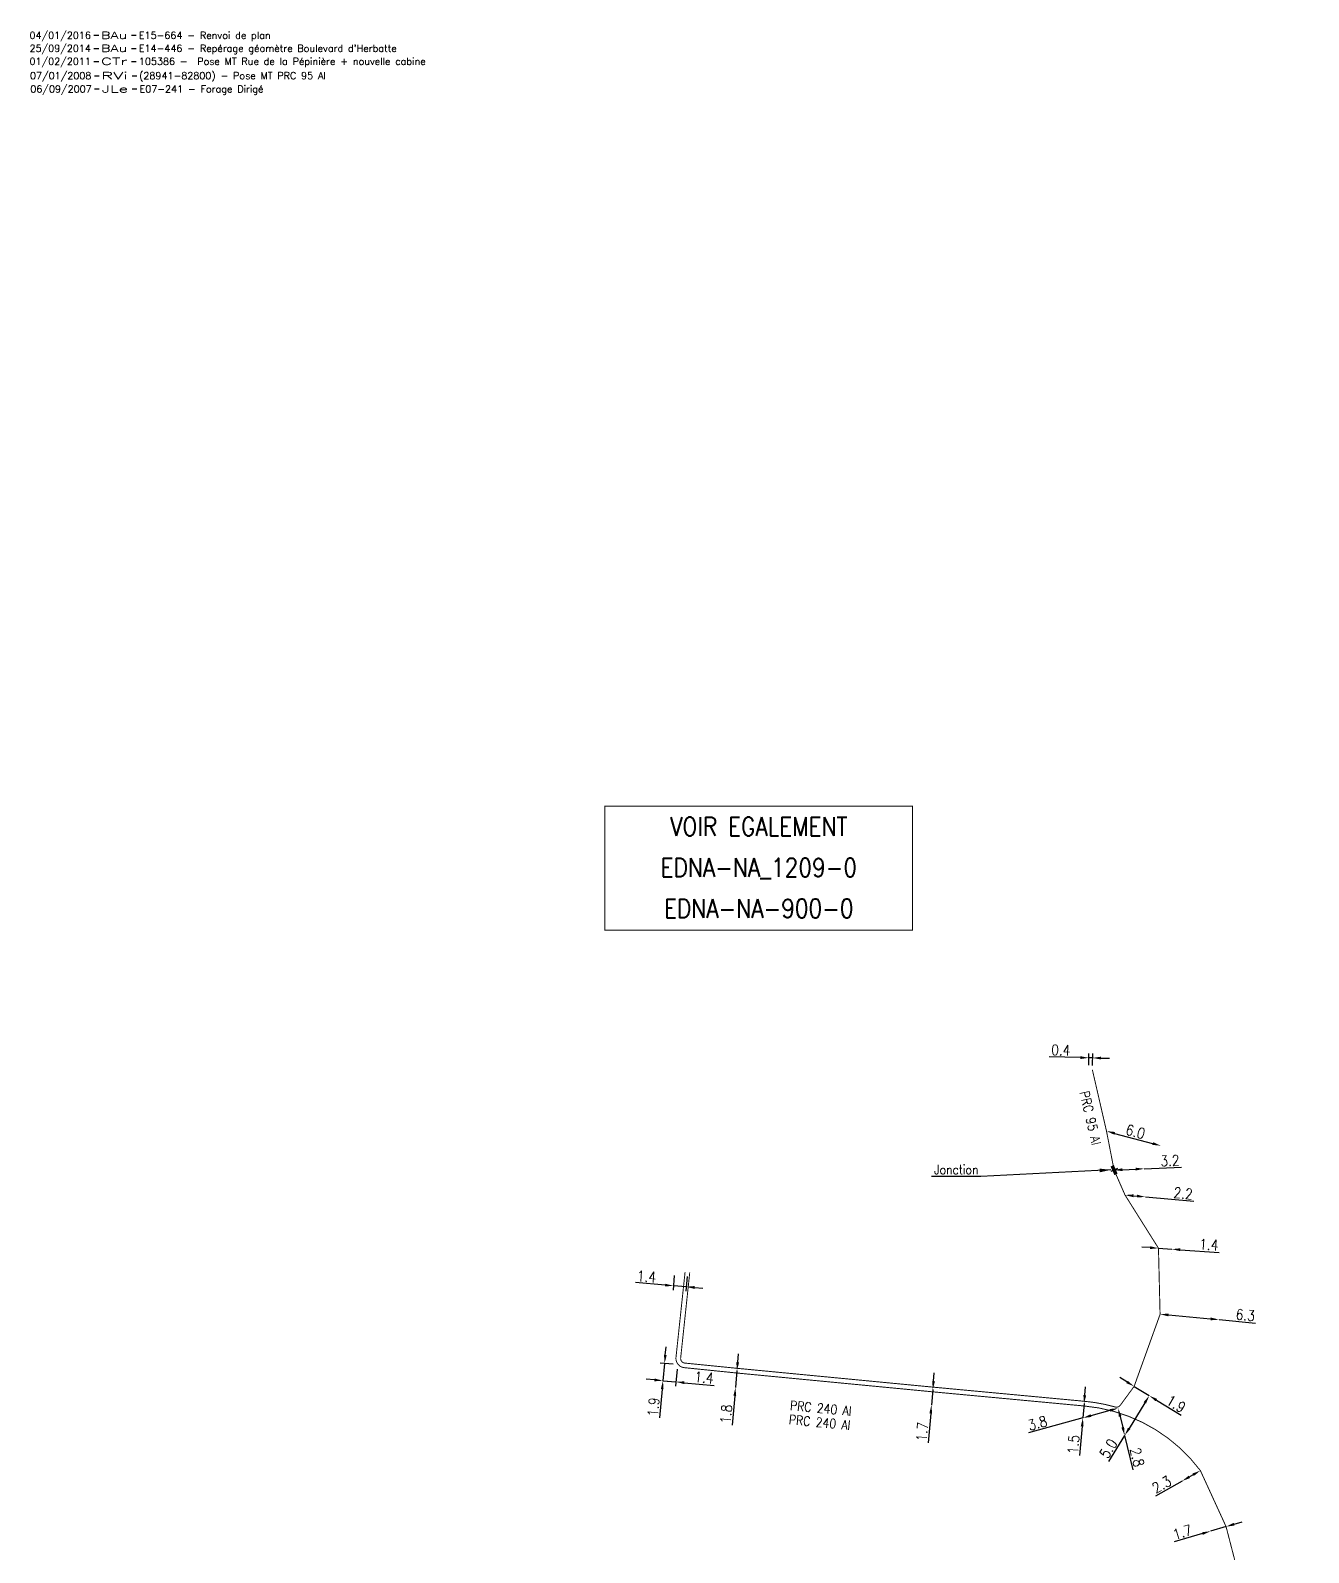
# Model space of a CAD drawing. Header units: millimetres. Extents: x 185000 to 186000, y 128000 to 129009.
# Drawn here: x 185011.3 to 185147.8, y 128604.7 to 128767.3 of the extents above; entities that cross this region are included whole.
import ezdxf
from ezdxf.enums import TextEntityAlignment as Align

# ---------------------------------------------------------------- set-up
doc = ezdxf.new("R2010")
doc.units = ezdxf.units.MM
doc.header["$PDMODE"] = 34
doc.layers.get('0').update_dxf_attribs({"linetype": 'CONTINUOUS'})
doc.layers.get('DEFPOINTS').update_dxf_attribs({"linetype": 'CONTINUOUS'})
for name, color, linetype in [('M_120', 5, 'M_ST_13'), ('M_300', 7, 'CONTINUOUS'), ('M_930', 7, 'CONTINUOUS')]:
    doc.layers.add(name, color=color, linetype=linetype)
doc.layers.add('M_910', color=7, linetype='CONTINUOUS', plot=False)
doc.styles.get("Standard").update_dxf_attribs({"font": 'romans.shx', "width": 0.85})
doc.linetypes.add('M_ST_13', pattern='A,5,-0.3,["oo",Standard,S=1.5,R=0,X=0,Y=-0.5],-3', length=8.3)
doc.dimstyles.get("Standard").update_dxf_attribs({"dimtxt": 1.5, "dimasz": 1.2, "dimexe": 0.625, "dimexo": 0.625, "dimgap": 0.25, "dimtad": 1, "dimdec": 1, "dimzin": 0, "dimdsep": 46, "dimtxsty": 'Standard', "dimcen": -0.5, "dimadec": 0, "dimazin": 0, "dimtfac": 1, "dimtdec": 1, "dimtmove": 0, "dimatfit": 3, "dimfxl": 0, "dimtolj": 1, "dimtzin": 0, "dimarcsym": 0})

# ---------------------------------------------------------------- blocks, each defined once
blk = doc.blocks.new('*D587')
at = {"layer": 'DEFPOINTS', "color": 0, "linetype": 'Continuous', "transparency": 16777216}
for p in [(185080.13, 128634.77), (185081.49, 128634.66), (185080, 128633.22)]:
    blk.add_point(p, dxfattribs=at)
at = {"layer": 'M_120', "color": 0, "linetype": 'Continuous', "lineweight": -2, "transparency": 16777216}
for p, q in [((185079.11, 128633.29), (185075.93, 128633.55)), ((185080.09, 128634.31), (185079.97, 128632.75)), ((185081.36, 128633.11), (185080, 128633.22)), ((185081.45, 128634.2), (185081.32, 128632.64)), ((185082.26, 128633.04), (185083.15, 128632.96))]:
    blk.add_line(p, q, dxfattribs=at)
at = {"layer": 'M_120', "color": 0, "linetype": 'Continuous', "transparency": 16777216}
for points in [[(185079.12, 128633.44), (185079.1, 128633.14), (185080, 128633.22)], [(185082.27, 128633.19), (185082.25, 128632.89), (185081.36, 128633.11)]]:
    blk.add_solid(points, dxfattribs=at)
at = {"layer": 'M_120', "color": 0, "linetype": 'Continuous', "transparency": 16777216, "insert": (185077.13, 128634.2), "char_height": 1.125, "attachment_point": 5, "rotation": 355.3677}
blk.add_mtext('\\A1;1.4', dxfattribs=at)
blk = doc.blocks.new('*D588')
at = {"layer": 'DEFPOINTS', "color": 0, "linetype": 'Continuous', "transparency": 16777216}
for p in [(185080.44, 128624.79), (185078.87, 128623.08), (185078.87, 128623.08)]:
    blk.add_point(p, dxfattribs=at)
at = {"layer": 'M_120', "color": 0, "linetype": 'Continuous', "lineweight": -2, "transparency": 16777216}
for p, q in [((185077.98, 128623.16), (185077.08, 128623.25)), ((185078.87, 128623.08), (185080.27, 128622.95)), ((185080.39, 128624.32), (185080.22, 128622.48)), ((185081.16, 128622.86), (185084.33, 128622.57))]:
    blk.add_line(p, q, dxfattribs=at)
at = {"layer": 'M_120', "color": 0, "linetype": 'Continuous', "transparency": 16777216}
for points in [[(185077.99, 128623.31), (185077.96, 128623.01), (185078.87, 128623.08)], [(185081.18, 128623.01), (185081.15, 128622.72), (185080.27, 128622.95)]]:
    blk.add_solid(points, dxfattribs=at)
at = {"layer": 'M_120', "color": 0, "linetype": 'Continuous', "transparency": 16777216, "insert": (185083.27, 128623.42), "char_height": 1.125, "attachment_point": 5, "rotation": 354.6575}
blk.add_mtext('\\A1;1.4', dxfattribs=at)
blk = doc.blocks.new('*D589')
at = {"layer": 'DEFPOINTS', "color": 0, "linetype": 'Continuous', "transparency": 16777216}
for p in [(185080.44, 128624.79), (185078.87, 128623.08), (185078.88, 128623.08)]:
    blk.add_point(p, dxfattribs=at)
at = {"layer": 'M_120', "color": 0, "linetype": 'Continuous', "lineweight": -2, "transparency": 16777216}
for p, q in [((185079.13, 128625.82), (185079.22, 128626.71)), ((185079.97, 128624.83), (185078.58, 128624.96)), ((185079.05, 128624.92), (185078.88, 128623.08)), ((185078.79, 128622.18), (185078.51, 128619.1)), ((185079.34, 128623.04), (185079.35, 128623.03))]:
    blk.add_line(p, q, dxfattribs=at)
at = {"layer": 'M_120', "color": 0, "linetype": 'Continuous', "transparency": 16777216}
for points in [[(185078.99, 128625.83), (185079.28, 128625.8), (185079.05, 128624.92)], [(185078.65, 128622.2), (185078.94, 128622.17), (185078.88, 128623.08)]]:
    blk.add_solid(points, dxfattribs=at)
at = {"layer": 'M_120', "color": 0, "linetype": 'Continuous', "transparency": 16777216, "insert": (185077.86, 128620.26), "char_height": 1.125, "attachment_point": 5, "rotation": 84.6575}
blk.add_mtext('\\A1;1.9', dxfattribs=at)
blk = doc.blocks.new('*D590')
at = {"layer": 'DEFPOINTS', "color": 0, "linetype": 'Continuous', "transparency": 16777216}
for p in [(185086.78, 128624.15), (185086.62, 128622.35), (185086.62, 128622.35)]:
    blk.add_point(p, dxfattribs=at)
at = {"layer": 'M_120', "color": 0, "linetype": 'Continuous', "lineweight": -2, "transparency": 16777216}
for p, q in [((185086.86, 128625.04), (185086.93, 128625.94)), ((185086.78, 128624.15), (185086.62, 128622.35)), ((185086.55, 128621.46), (185086.28, 128618.33))]:
    blk.add_line(p, q, dxfattribs=at)
at = {"layer": 'M_120', "color": 0, "linetype": 'Continuous', "transparency": 16777216}
for points in [[(185086.71, 128625.06), (185087.01, 128625.03), (185086.78, 128624.15)], [(185086.4, 128621.47), (185086.7, 128621.44), (185086.62, 128622.35)]]:
    blk.add_solid(points, dxfattribs=at)
at = {"layer": 'M_120', "color": 0, "linetype": 'Continuous', "transparency": 16777216, "insert": (185085.63, 128619.51), "char_height": 1.125, "attachment_point": 5, "rotation": 85.0596}
blk.add_mtext('\\A1;1.8', dxfattribs=at)
blk = doc.blocks.new('*D591')
at = {"layer": 'DEFPOINTS', "color": 0, "linetype": 'Continuous', "transparency": 16777216}
for p in [(185107.7, 128622.14), (185107.55, 128620.47), (185107.55, 128620.47)]:
    blk.add_point(p, dxfattribs=at)
at = {"layer": 'M_120', "color": 0, "linetype": 'Continuous', "lineweight": -2, "transparency": 16777216}
for p, q in [((185107.78, 128623.04), (185107.85, 128623.93)), ((185107.7, 128622.14), (185107.55, 128620.47)), ((185107.48, 128619.57), (185107.21, 128616.44))]:
    blk.add_line(p, q, dxfattribs=at)
at = {"layer": 'M_120', "color": 0, "linetype": 'Continuous', "transparency": 16777216}
for points in [[(185107.63, 128623.05), (185107.93, 128623.02), (185107.7, 128622.14)], [(185107.33, 128619.58), (185107.63, 128619.56), (185107.55, 128620.47)]]:
    blk.add_solid(points, dxfattribs=at)
at = {"layer": 'M_120', "color": 0, "linetype": 'Continuous', "transparency": 16777216, "insert": (185106.56, 128617.62), "char_height": 1.125, "attachment_point": 5, "rotation": 85.0602}
blk.add_mtext('\\A1;1.7', dxfattribs=at)
blk = doc.blocks.new('*D592')
at = {"layer": 'DEFPOINTS', "color": 0, "linetype": 'Continuous', "transparency": 16777216}
for p in [(185123.86, 128620.63), (185123.73, 128619.1), (185123.73, 128619.1)]:
    blk.add_point(p, dxfattribs=at)
at = {"layer": 'M_120', "color": 0, "linetype": 'Continuous', "lineweight": -2, "transparency": 16777216}
for p, q in [((185123.93, 128621.52), (185124.01, 128622.42)), ((185123.86, 128620.63), (185123.73, 128619.1)), ((185123.65, 128618.21), (185123.38, 128615.07))]:
    blk.add_line(p, q, dxfattribs=at)
at = {"layer": 'M_120', "color": 0, "linetype": 'Continuous', "transparency": 16777216}
for points in [[(185123.78, 128621.54), (185124.08, 128621.51), (185123.86, 128620.63)], [(185123.5, 128618.22), (185123.8, 128618.19), (185123.73, 128619.1)]]:
    blk.add_solid(points, dxfattribs=at)
at = {"layer": 'M_120', "color": 0, "linetype": 'Continuous', "transparency": 16777216, "insert": (185122.73, 128616.26), "char_height": 1.125, "attachment_point": 5, "rotation": 85.0998}
blk.add_mtext('\\A1;1.5', dxfattribs=at)
blk = doc.blocks.new('*D593')
at = {"layer": 'DEFPOINTS', "color": 0, "linetype": 'Continuous', "transparency": 16777216}
for p in [(185136.28, 128613.47), (185134.33, 128612.36), (185134.33, 128612.36)]:
    blk.add_point(p, dxfattribs=at)
at = {"layer": 'M_120', "color": 0, "linetype": 'Continuous', "lineweight": -2, "transparency": 16777216}
for p, q in [((185134.33, 128612.36), (185131.47, 128610.75)), ((185135.5, 128613.03), (185135.11, 128612.81))]:
    blk.add_line(p, q, dxfattribs=at)
at = {"layer": 'M_120', "color": 0, "linetype": 'Continuous', "transparency": 16777216}
for points in [[(185135.43, 128613.16), (185135.57, 128612.9), (185136.28, 128613.47)], [(185135.04, 128612.94), (185135.18, 128612.68), (185134.33, 128612.36)]]:
    blk.add_solid(points, dxfattribs=at)
at = {"layer": 'M_120', "color": 0, "linetype": 'Continuous', "transparency": 16777216, "insert": (185132.14, 128611.99), "char_height": 1.125, "attachment_point": 5, "rotation": 29.4992}
blk.add_mtext('\\A1;2.3', dxfattribs=at)
blk = doc.blocks.new('*D594')
at = {"layer": 'DEFPOINTS', "color": 0, "linetype": 'Continuous', "transparency": 16777216}
for p in [(185137.36, 128607), (185137.36, 128607), (185139.02, 128607.49)]:
    blk.add_point(p, dxfattribs=at)
at = {"layer": 'M_120', "color": 0, "linetype": 'Continuous', "lineweight": -2, "transparency": 16777216}
for p, q in [((185139.02, 128607.49), (185137.36, 128607)), ((185139.88, 128607.75), (185140.74, 128608)), ((185136.5, 128606.74), (185133.49, 128605.85))]:
    blk.add_line(p, q, dxfattribs=at)
at = {"layer": 'M_120', "color": 0, "linetype": 'Continuous', "transparency": 16777216}
for points in [[(185136.46, 128606.89), (185136.54, 128606.6), (185137.36, 128607)], [(185139.84, 128607.89), (185139.92, 128607.6), (185139.02, 128607.49)]]:
    blk.add_solid(points, dxfattribs=at)
at = {"layer": 'M_120', "color": 0, "linetype": 'Continuous', "transparency": 16777216, "insert": (185134.35, 128606.89), "char_height": 1.125, "attachment_point": 5, "rotation": 16.5289}
blk.add_mtext('\\A1;1.7', dxfattribs=at)
blk = doc.blocks.new('*D599')
at = {"layer": 'DEFPOINTS', "color": 0, "linetype": 'Continuous', "transparency": 16777216}
for p in [(185130.82, 128621.48), (185128.19, 128617.22), (185128.19, 128617.22)]:
    blk.add_point(p, dxfattribs=at)
at = {"layer": 'M_120', "color": 0, "linetype": 'Continuous', "lineweight": -2, "transparency": 16777216}
for p, q in [((185130.34, 128620.71), (185128.67, 128617.98)), ((185128.19, 128617.22), (185126.48, 128614.43))]:
    blk.add_line(p, q, dxfattribs=at)
at = {"layer": 'M_120', "color": 0, "linetype": 'Continuous', "transparency": 16777216}
for points in [[(185130.22, 128620.79), (185130.47, 128620.63), (185130.82, 128621.48)], [(185128.54, 128618.06), (185128.79, 128617.91), (185128.19, 128617.22)]]:
    blk.add_solid(points, dxfattribs=at)
at = {"layer": 'M_120', "color": 0, "linetype": 'Continuous', "transparency": 16777216, "insert": (185126.46, 128615.83), "char_height": 1.125, "attachment_point": 5, "rotation": 58.3887}
blk.add_mtext('\\A1;5.0', dxfattribs=at)
blk = doc.blocks.new('*D600')
at = {"layer": 'DEFPOINTS', "color": 0, "linetype": 'Continuous', "transparency": 16777216}
for p in [(185129.2, 128622.47), (185130.82, 128621.48), (185130.82, 128621.48)]:
    blk.add_point(p, dxfattribs=at)
at = {"layer": 'M_120', "color": 0, "linetype": 'Continuous', "lineweight": -2, "transparency": 16777216}
for p, q in [((185128.43, 128622.94), (185127.66, 128623.42)), ((185128.95, 128622.07), (185128.95, 128622.07)), ((185129.2, 128622.47), (185130.82, 128621.48)), ((185130.57, 128621.08), (185130.57, 128621.08)), ((185131.58, 128621), (185134.22, 128619.38))]:
    blk.add_line(p, q, dxfattribs=at)
at = {"layer": 'M_120', "color": 0, "linetype": 'Continuous', "transparency": 16777216}
for points in [[(185128.51, 128623.07), (185128.35, 128622.82), (185129.2, 128622.47)], [(185131.66, 128621.13), (185131.5, 128620.88), (185130.82, 128621.48)]]:
    blk.add_solid(points, dxfattribs=at)
at = {"layer": 'M_120', "color": 0, "linetype": 'Continuous', "transparency": 16777216, "insert": (185133.68, 128620.6), "char_height": 1.125, "attachment_point": 5, "rotation": 328.3887}
blk.add_mtext('\\A1;1.9', dxfattribs=at)
blk = doc.blocks.new('*D601')
at = {"layer": 'DEFPOINTS', "color": 0, "linetype": 'Continuous', "transparency": 16777216}
for p in [(185131.98, 128630.18), (185138.27, 128629.6), (185138.27, 128629.6)]:
    blk.add_point(p, dxfattribs=at)
at = {"layer": 'M_120', "color": 0, "linetype": 'Continuous', "lineweight": -2, "transparency": 16777216}
for p, q in [((185132.87, 128630.1), (185137.37, 128629.68)), ((185138.27, 128629.6), (185142.18, 128629.24))]:
    blk.add_line(p, q, dxfattribs=at)
at = {"layer": 'M_120', "color": 0, "linetype": 'Continuous', "transparency": 16777216}
for points in [[(185132.89, 128630.25), (185132.86, 128629.95), (185131.98, 128630.18)], [(185137.39, 128629.83), (185137.36, 128629.53), (185138.27, 128629.6)]]:
    blk.add_solid(points, dxfattribs=at)
at = {"layer": 'M_120', "color": 0, "linetype": 'Continuous', "transparency": 16777216, "insert": (185141.08, 128630.09), "char_height": 1.125, "attachment_point": 5, "rotation": 354.6991}
blk.add_mtext('\\A1;6.3', dxfattribs=at)
blk = doc.blocks.new('*D602')
at = {"layer": 'DEFPOINTS', "color": 0, "linetype": 'Continuous', "transparency": 16777216}
for p in [(185131.8, 128637.23), (185133.22, 128637.13), (185133.22, 128637.13)]:
    blk.add_point(p, dxfattribs=at)
at = {"layer": 'M_120', "color": 0, "linetype": 'Continuous', "lineweight": -2, "transparency": 16777216}
for p, q in [((185130.91, 128637.29), (185130.01, 128637.35)), ((185131.77, 128636.76), (185131.77, 128636.76)), ((185131.8, 128637.23), (185133.22, 128637.13)), ((185133.19, 128636.66), (185133.19, 128636.66)), ((185134.12, 128637.07), (185138.28, 128636.79))]:
    blk.add_line(p, q, dxfattribs=at)
at = {"layer": 'M_120', "color": 0, "linetype": 'Continuous', "transparency": 16777216}
for points in [[(185130.92, 128637.44), (185130.9, 128637.14), (185131.8, 128637.23)], [(185134.13, 128637.22), (185134.11, 128636.92), (185133.22, 128637.13)]]:
    blk.add_solid(points, dxfattribs=at)
at = {"layer": 'M_120', "color": 0, "linetype": 'Continuous', "transparency": 16777216, "insert": (185137.19, 128637.61), "char_height": 1.125, "attachment_point": 5, "rotation": 356.1044}
blk.add_mtext('\\A1;1.4', dxfattribs=at)
blk = doc.blocks.new('*D603')
at = {"layer": 'DEFPOINTS', "color": 0, "linetype": 'Continuous', "transparency": 16777216}
for p in [(185128.23, 128642.91), (185130.4, 128642.71), (185130.4, 128642.71)]:
    blk.add_point(p, dxfattribs=at)
at = {"layer": 'M_120', "color": 0, "linetype": 'Continuous', "lineweight": -2, "transparency": 16777216}
for p, q in [((185129.13, 128642.83), (185129.51, 128642.8)), ((185130.4, 128642.71), (185135.56, 128642.24))]:
    blk.add_line(p, q, dxfattribs=at)
at = {"layer": 'M_120', "color": 0, "linetype": 'Continuous', "transparency": 16777216}
for points in [[(185129.14, 128642.98), (185129.11, 128642.68), (185128.23, 128642.91)], [(185129.52, 128642.95), (185129.49, 128642.65), (185130.4, 128642.71)]]:
    blk.add_solid(points, dxfattribs=at)
at = {"layer": 'M_120', "color": 0, "linetype": 'Continuous', "transparency": 16777216, "insert": (185134.44, 128643.09), "char_height": 1.125, "attachment_point": 5, "rotation": 354.6994}
blk.add_mtext('\\A1;2.2', dxfattribs=at)
blk = doc.blocks.new('*D604')
at = {"layer": 'DEFPOINTS', "color": 0, "linetype": 'Continuous', "transparency": 16777216}
for p in [(185127.06, 128645.58), (185130.28, 128645.72), (185130.28, 128645.72)]:
    blk.add_point(p, dxfattribs=at)
at = {"layer": 'M_120', "color": 0, "linetype": 'Continuous', "lineweight": -2, "transparency": 16777216}
for p, q in [((185130.28, 128645.72), (185134.25, 128645.88)), ((185127.96, 128645.62), (185129.38, 128645.68))]:
    blk.add_line(p, q, dxfattribs=at)
at = {"layer": 'M_120', "color": 0, "linetype": 'Continuous', "transparency": 16777216}
for points in [[(185129.37, 128645.83), (185129.38, 128645.53), (185130.28, 128645.72)], [(185127.95, 128645.77), (185127.96, 128645.47), (185127.06, 128645.58)]]:
    blk.add_solid(points, dxfattribs=at)
at = {"layer": 'M_120', "color": 0, "linetype": 'Continuous', "transparency": 16777216, "insert": (185133.03, 128646.58), "char_height": 1.125, "attachment_point": 5, "rotation": 2.404}
blk.add_mtext('\\A1;3.2', dxfattribs=at)
blk = doc.blocks.new('*D605')
at = {"layer": 'DEFPOINTS', "color": 0, "linetype": 'Continuous', "transparency": 16777216}
for p in [(185127.49, 128620.14), (185123.73, 128619.1), (185123.73, 128619.1)]:
    blk.add_point(p, dxfattribs=at)
at = {"layer": 'M_120', "color": 0, "linetype": 'Continuous', "lineweight": -2, "transparency": 16777216}
for p, q in [((185126.62, 128619.9), (185124.59, 128619.34)), ((185123.73, 128619.1), (185117.93, 128617.51))]:
    blk.add_line(p, q, dxfattribs=at)
at = {"layer": 'M_120', "color": 0, "linetype": 'Continuous', "transparency": 16777216}
for points in [[(185126.59, 128620.05), (185126.66, 128619.76), (185127.49, 128620.14)], [(185124.55, 128619.49), (185124.63, 128619.2), (185123.73, 128619.1)]]:
    blk.add_solid(points, dxfattribs=at)
at = {"layer": 'M_120', "color": 0, "linetype": 'Continuous', "transparency": 16777216, "insert": (185118.88, 128618.54), "char_height": 1.125, "attachment_point": 5, "rotation": 15.4086}
blk.add_mtext('\\A1;3.8', dxfattribs=at)
blk = doc.blocks.new('*D606')
at = {"layer": 'DEFPOINTS', "color": 0, "linetype": 'Continuous', "transparency": 16777216}
for p in [(185127.49, 128620.14), (185128.19, 128617.22), (185128.19, 128617.22)]:
    blk.add_point(p, dxfattribs=at)
at = {"layer": 'M_120', "color": 0, "linetype": 'Continuous', "lineweight": -2, "transparency": 16777216}
for p, q in [((185127.7, 128619.27), (185127.98, 128618.09)), ((185128.19, 128617.22), (185129.07, 128613.56)), ((185128.65, 128617.33), (185128.65, 128617.33))]:
    blk.add_line(p, q, dxfattribs=at)
at = {"layer": 'M_120', "color": 0, "linetype": 'Continuous', "transparency": 16777216}
for points in [[(185127.85, 128619.3), (185127.56, 128619.23), (185127.49, 128620.14)], [(185128.13, 128618.13), (185127.84, 128618.06), (185128.19, 128617.22)]]:
    blk.add_solid(points, dxfattribs=at)
at = {"layer": 'M_120', "color": 0, "linetype": 'Continuous', "transparency": 16777216, "insert": (185129.52, 128614.9), "char_height": 1.125, "attachment_point": 5, "rotation": 283.5141}
blk.add_mtext('\\A1;2.8', dxfattribs=at)
blk = doc.blocks.new('M_300_04')
at = {"color": 0, "linetype": 'Continuous'}
blk.add_line((0, 0.38), (0, -0.38), dxfattribs=at)
blk.add_solid([(-0.5, 0.19), (-0.5, -0.19), (0.5, 0.19), (0.5, -0.19)], dxfattribs=at)
at = {"color": 0, "linetype": 'Continuous', "width": 0.75, "flags": 3}
for tag, p in [('DEF_LEG', (0, -5)), ('DEF_COUP', (0.02, -7)), ('DEF_TYPE', (0, -9))]:
    blk.add_attdef(tag, text='', height=1.2, dxfattribs=at).set_placement(p, align=Align.MIDDLE)
blk = doc.blocks.new('*D607')
at = {"layer": 'DEFPOINTS', "color": 0, "linetype": 'Continuous', "transparency": 16777216}
for p in [(185124.37, 128657.57), (185124.34, 128656.3), (185124.74, 128656.29)]:
    blk.add_point(p, dxfattribs=at)
at = {"layer": 'M_120', "color": 0, "linetype": 'Continuous', "lineweight": -2, "transparency": 16777216}
for p, q in [((185123.47, 128657.59), (185120.14, 128657.66)), ((185124.35, 128656.77), (185124.38, 128658.04)), ((185124.77, 128657.56), (185124.37, 128657.57)), ((185124.75, 128656.76), (185124.78, 128658.03)), ((185125.67, 128657.54), (185126.57, 128657.52))]:
    blk.add_line(p, q, dxfattribs=at)
at = {"layer": 'M_120', "color": 0, "linetype": 'Continuous', "transparency": 16777216}
for points in [[(185123.47, 128657.74), (185123.46, 128657.44), (185124.37, 128657.57)], [(185125.67, 128657.69), (185125.66, 128657.39), (185124.77, 128657.56)]]:
    blk.add_solid(points, dxfattribs=at)
at = {"layer": 'M_120', "color": 0, "linetype": 'Continuous', "transparency": 16777216, "insert": (185121.37, 128658.39), "char_height": 1.125, "attachment_point": 5, "rotation": 358.6982}
blk.add_mtext('\\A1;0.4', dxfattribs=at)
blk = doc.blocks.new('*D608')
at = {"layer": 'DEFPOINTS', "color": 0, "linetype": 'Continuous', "transparency": 16777216}
for p in [(185126.25, 128649.74), (185132.05, 128648.18), (185132.05, 128648.18)]:
    blk.add_point(p, dxfattribs=at)
at = {"layer": 'M_120', "color": 0, "linetype": 'Continuous', "lineweight": -2, "transparency": 16777216}
blk.add_line((185127.12, 128649.5), (185131.18, 128648.42), dxfattribs=at)
at = {"layer": 'M_120', "color": 0, "linetype": 'Continuous', "transparency": 16777216}
for points in [[(185127.16, 128649.65), (185127.08, 128649.36), (185126.25, 128649.74)], [(185131.22, 128648.56), (185131.14, 128648.27), (185132.05, 128648.18)]]:
    blk.add_solid(points, dxfattribs=at)
at = {"layer": 'M_120', "color": 0, "linetype": 'Continuous', "transparency": 16777216, "insert": (185129.34, 128649.68), "char_height": 1.125, "attachment_point": 5, "rotation": 345.0063}
blk.add_mtext('\\A1;6.0', dxfattribs=at)
blk = doc.blocks.new('GIS_MODF')
at = {"color": 0, "linetype": 'Continuous', "flags": 128}
for points in [[(-2.26, -0.01), (-1.76, -0.01)], [(1.76, -0.01), (2.26, -0.01)]]:
    blk.add_lwpolyline(points, dxfattribs=at)
at = {"color": 0, "linetype": 'Continuous'}
blk.add_attdef('DATE', text='', height=0.75, dxfattribs=at).set_placement((-2.58, -0.39), align=Align.RIGHT)
at = {"color": 0, "linetype": 'Continuous', "width": 3.590909}
blk.add_attdef('USER', text='', height=0.75, dxfattribs=at).set_placement((-1.52, -0.39), (1.31, -0.39), align=Align.FIT)
at = {"color": 0, "linetype": 'Continuous'}
blk.add_attdef('DESC', (2.53, -0.39), '', height=0.75, dxfattribs=at)

msp = doc.modelspace()

# ---------------------------------------------------------------- linework, layer by layer
at = {"layer": 'M_120'}
msp.add_lwpolyline([(185081.74, 128634.64, 0.1, 0.1, 0), (185080.77, 128625.51, 0.1, 0.1, 0.415599), (185081.21, 128624.96, 0.1, 0.1, 0), (185086.8, 128624.4, 0.1, 0.1, 0), (185107.72, 128622.39, 0.1, 0.1, 0), (185123.88, 128620.88, 0.1, 0.1, -0.04699), (185127.19, 128620.27, 0.1, 0.1, 0.312952), (185127.73, 128620.46, 0.1, 0.1, 0), (185129.2, 128622.47, 0.1, 0.1, 0), (185131.95, 128630.1, 0.1, 0.1, 0.092918), (185131.97, 128630.28, 0.1, 0.1, 0), (185131.8, 128637.23, 0.1, 0.1, 0), (185128.23, 128642.91, 0.1, 0.1, 0), (185127.06, 128645.58, 0.1, 0.1, 0), (185126.25, 128649.74, 0.1, 0.1, 0), (185124.74, 128656.29, 0, 0, 0)], format="xyseb", dxfattribs=at)
at = {"layer": 'M_120', "const_width": 0.1}
msp.add_lwpolyline([(185081.24, 128634.68), (185080.27, 128625.57, 0.415599), (185081.16, 128624.47), (185086.75, 128623.9), (185107.68, 128621.89), (185123.83, 128620.38, -0.213536), (185136.28, 128613.47), (185139.02, 128607.49), (185141.24, 128598.92), (185143.54, 128590.18), (185144.8, 128584.34), (185145.82, 128577.2), (185146.71, 128570.11), (185147.75, 128558.51), (185147.78, 128557.06, -0.410655), (185147.3, 128556.55), (185145.91, 128556.51)], format="xyb", dxfattribs=at)
at = {"layer": 'M_930', "const_width": 0.1}
msp.add_lwpolyline([(185072.68, 128684.45), (185105.53, 128684.45), (185105.53, 128671.21), (185072.68, 128671.21)], close=True, dxfattribs=at)

# ---------------------------------------------------------------- block references
at = {"layer": 'M_300', "rotation": 293.7322949580829}
msp.add_blockref('M_300_04', (185127.06, 128645.58), dxfattribs=at)
at = {"layer": 'M_910'}
ref = msp.add_blockref('GIS_MODF', (185020.37, 128766.82), dxfattribs=at)
ref.add_attrib('DATE', '04/01/2016', dxfattribs={"layer": '0', "color": 0, "linetype": 'Continuous', "height": 0.75}).set_placement((185017.78, 128766.43), align=Align.RIGHT)
ref.add_attrib('USER', 'BAu', dxfattribs={"layer": '0', "color": 0, "linetype": 'Continuous', "height": 0.75, "width": 1.462963}).set_placement((185018.85, 128766.43), (185021.67, 128766.43), align=Align.FIT)
ref.add_attrib('DESC', 'E15-664 - Renvoi de plan', (185022.9, 128766.43), dxfattribs={"layer": '0', "color": 0, "linetype": 'Continuous', "height": 0.75})
ref = msp.add_blockref('GIS_MODF', (185020.37, 128765.42), dxfattribs=at)
ref.add_attrib('DATE', '25/09/2014', dxfattribs={"layer": '0', "color": 0, "linetype": 'Continuous', "height": 0.75}).set_placement((185017.78, 128765.04), align=Align.RIGHT)
ref.add_attrib('USER', 'BAu', dxfattribs={"layer": '0', "color": 0, "linetype": 'Continuous', "height": 0.75, "width": 1.462963}).set_placement((185018.85, 128765.04), (185021.67, 128765.04), align=Align.FIT)
ref.add_attrib('DESC', "E14-446 - Repérage géomètre Boulevard d'Herbatte", (185022.9, 128765.04), dxfattribs={"layer": '0', "color": 0, "linetype": 'Continuous', "height": 0.75})
ref = msp.add_blockref('GIS_MODF', (185020.37, 128764.03), dxfattribs=at)
ref.add_attrib('DATE', '01/02/2011', dxfattribs={"layer": '0', "color": 0, "linetype": 'Continuous', "height": 0.75}).set_placement((185017.78, 128763.65), align=Align.RIGHT)
ref.add_attrib('USER', 'CTr', dxfattribs={"layer": '0', "color": 0, "linetype": 'Continuous', "height": 0.75, "width": 1.612245}).set_placement((185018.85, 128763.65), (185021.67, 128763.65), align=Align.FIT)
ref.add_attrib('DESC', '105386 -  Pose MT Rue de la Pépinière + nouvelle cabine', (185022.9, 128763.65), dxfattribs={"layer": '0', "color": 0, "linetype": 'Continuous', "height": 0.75})
ref = msp.add_blockref('GIS_MODF', (185020.42, 128762.5), dxfattribs=at)
ref.add_attrib('DATE', '07/01/2008', dxfattribs={"layer": '0', "color": 0, "linetype": 'Continuous', "height": 0.75}).set_placement((185017.83, 128762.11), align=Align.RIGHT)
ref.add_attrib('USER', 'RVi', dxfattribs={"layer": '0', "color": 0, "linetype": 'Continuous', "height": 0.75, "width": 1.795455}).set_placement((185018.9, 128762.11), (185021.72, 128762.11), align=Align.FIT)
ref.add_attrib('DESC', '(28941-82800) - Pose MT PRC 95 Al', (185022.94, 128762.11), dxfattribs={"layer": '0', "color": 0, "linetype": 'Continuous', "height": 0.75})
ref = msp.add_blockref('GIS_MODF', (185020.44, 128761.08), dxfattribs=at)
ref.add_attrib('DATE', '06/09/2007', dxfattribs={"layer": '0', "color": 0, "linetype": 'Continuous', "height": 0.75}).set_placement((185017.86, 128760.69), align=Align.RIGHT)
ref.add_attrib('USER', 'JLe', dxfattribs={"layer": '0', "color": 0, "linetype": 'Continuous', "height": 0.75, "width": 1.645833}).set_placement((185018.93, 128760.69), (185021.75, 128760.69), align=Align.FIT)
ref.add_attrib('DESC', 'E07-241 - Forage Dirigé', (185022.97, 128760.69), dxfattribs={"layer": '0', "color": 0, "linetype": 'Continuous', "height": 0.75})

# ---------------------------------------------------------------- texts
at = {"layer": 'M_120', "width": 0.85}
for s, rotation, p in [('PRC 95 Al', 282.9417, (185124.53, 128651.14)), ('PRC 240 Al', 354.5207, (185095.74, 128620.14)), ('PRC 240 Al', 354.5207, (185095.62, 128618.63))]:
    msp.add_text(s, height=1, rotation=rotation, dxfattribs=at).set_placement(p, align=Align.MIDDLE)
at = {"layer": 'M_300', "linetype": 'Continuous', "insert": (185112.58, 128645.63), "char_height": 1, "attachment_point": 6}
msp.add_mtext('Jonction', dxfattribs=at)
at = {"layer": 'M_930', "width": 0.85}
for s, p in [('VOIR EGALEMENT', (185089.11, 128681.28)), ('EDNA-NA_1209-0', (185089.11, 128676.9)), ('EDNA-NA-900-0', (185089.11, 128672.53))]:
    msp.add_text(s, height=2, dxfattribs=at).set_placement(p, align=Align.CENTER)

# ---------------------------------------------------------------- dimensions: what is measured, and where the dimension line sits
at = {"layer": 'M_120', "linetype": 'Continuous'}
for base, p1, p2, angle, picture, middle in [((185124.37, 128657.57), (185124.74, 128656.29), (185124.34, 128656.3), 358.6982, '*D607', (185121.36, 128657.64)), ((185132.05, 128648.18), (185126.25, 128649.74), (185132.05, 128648.18), 165.0063, '*D608', (185129.15, 128648.96)), ((185130.28, 128645.72), (185127.06, 128645.58), (185130.28, 128645.72), 182.404, '*D604', (185133.06, 128645.83)), ((185130.4, 128642.71), (185128.23, 128642.91), (185130.4, 128642.71), 174.6994, '*D603', (185134.37, 128642.35)), ((185133.22, 128637.13), (185131.8, 128637.23), (185133.22, 128637.13), 176.1044, '*D602', (185137.14, 128636.86)), ((185080, 128633.22), (185081.49, 128634.66), (185080.13, 128634.77), 355.3677, '*D587', (185077.07, 128633.46)), ((185138.27, 128629.6), (185131.98, 128630.18), (185138.27, 128629.6), 174.6991, '*D601', (185141.01, 128629.35)), ((185078.8784, 128623.0783), (185080.4374, 128624.7906), (185078.8712, 128623.079), 84.6575, '*D589', (185078.6085, 128620.1927)), ((185078.87, 128623.08), (185080.44, 128624.79), (185078.87, 128623.08), 354.6575, '*D588', (185083.2, 128622.67)), ((185086.62, 128622.35), (185086.78, 128624.15), (185086.62, 128622.35), 85.0596, '*D590', (185086.37, 128619.44)), ((185107.55, 128620.47), (185107.7, 128622.14), (185107.55, 128620.47), 85.0602, '*D591', (185107.3, 128617.56)), ((185130.82, 128621.48), (185129.2, 128622.47), (185130.82, 128621.48), 148.3887, '*D600', (185133.28, 128619.96)), ((185123.73, 128619.1), (185123.86, 128620.63), (185123.73, 128619.1), 85.0998, '*D592', (185123.48, 128616.19)), ((185128.19, 128617.22), (185130.82, 128621.48), (185128.19, 128617.22), 58.3887, '*D599', (185127.1, 128615.44)), ((185134.3261, 128612.3626), (185136.28442, 128613.47053), (185134.3261, 128612.3626), 29.4992, '*D593', (185132.50766, 128611.33381)), ((185137.36, 128607), (185139.02, 128607.49), (185137.36, 128607), 16.5289, '*D594', (185134.56, 128606.17))]:
    dim = msp.add_linear_dim(base=base, p1=p1, p2=p2, angle=angle, dimstyle='Standard', override={"dimscale": 0.75}, dxfattribs=at)
    dim.commit()
    dim.dimension.update_dxf_attribs({"geometry": picture, "text_midpoint": middle, "dimtype": 160})
for base, p2, angle, text, picture, middle in [((185123.73, 128619.1), (185123.73, 128619.1), 15.4086, '3.8', '*D605', (185119.08, 128617.82)), ((185128.19, 128617.22), (185128.19, 128617.22), 103.5141, '2.8', '*D606', (185128.8, 128614.72))]:
    dim = msp.add_linear_dim(base=base, p1=(185127.49, 128620.14), p2=p2, angle=angle, text=text, dimstyle='Standard', override={"dimscale": 0.75}, dxfattribs=at)
    dim.commit()
    dim.dimension.update_dxf_attribs({"geometry": picture, "text_midpoint": middle, "dimtype": 160})

# ---------------------------------------------------------------- leaders
at = {"layer": 'M_300', "linetype": 'Continuous', "annotation_type": 0, "has_hookline": 1, "hookline_direction": 1, "text_width": 5.02}
msp.add_leader([(185126.72, 128645.6), (185112.83, 128644.88)], dimstyle='Standard', dxfattribs=at)

doc.saveas('drawing.dxf')
